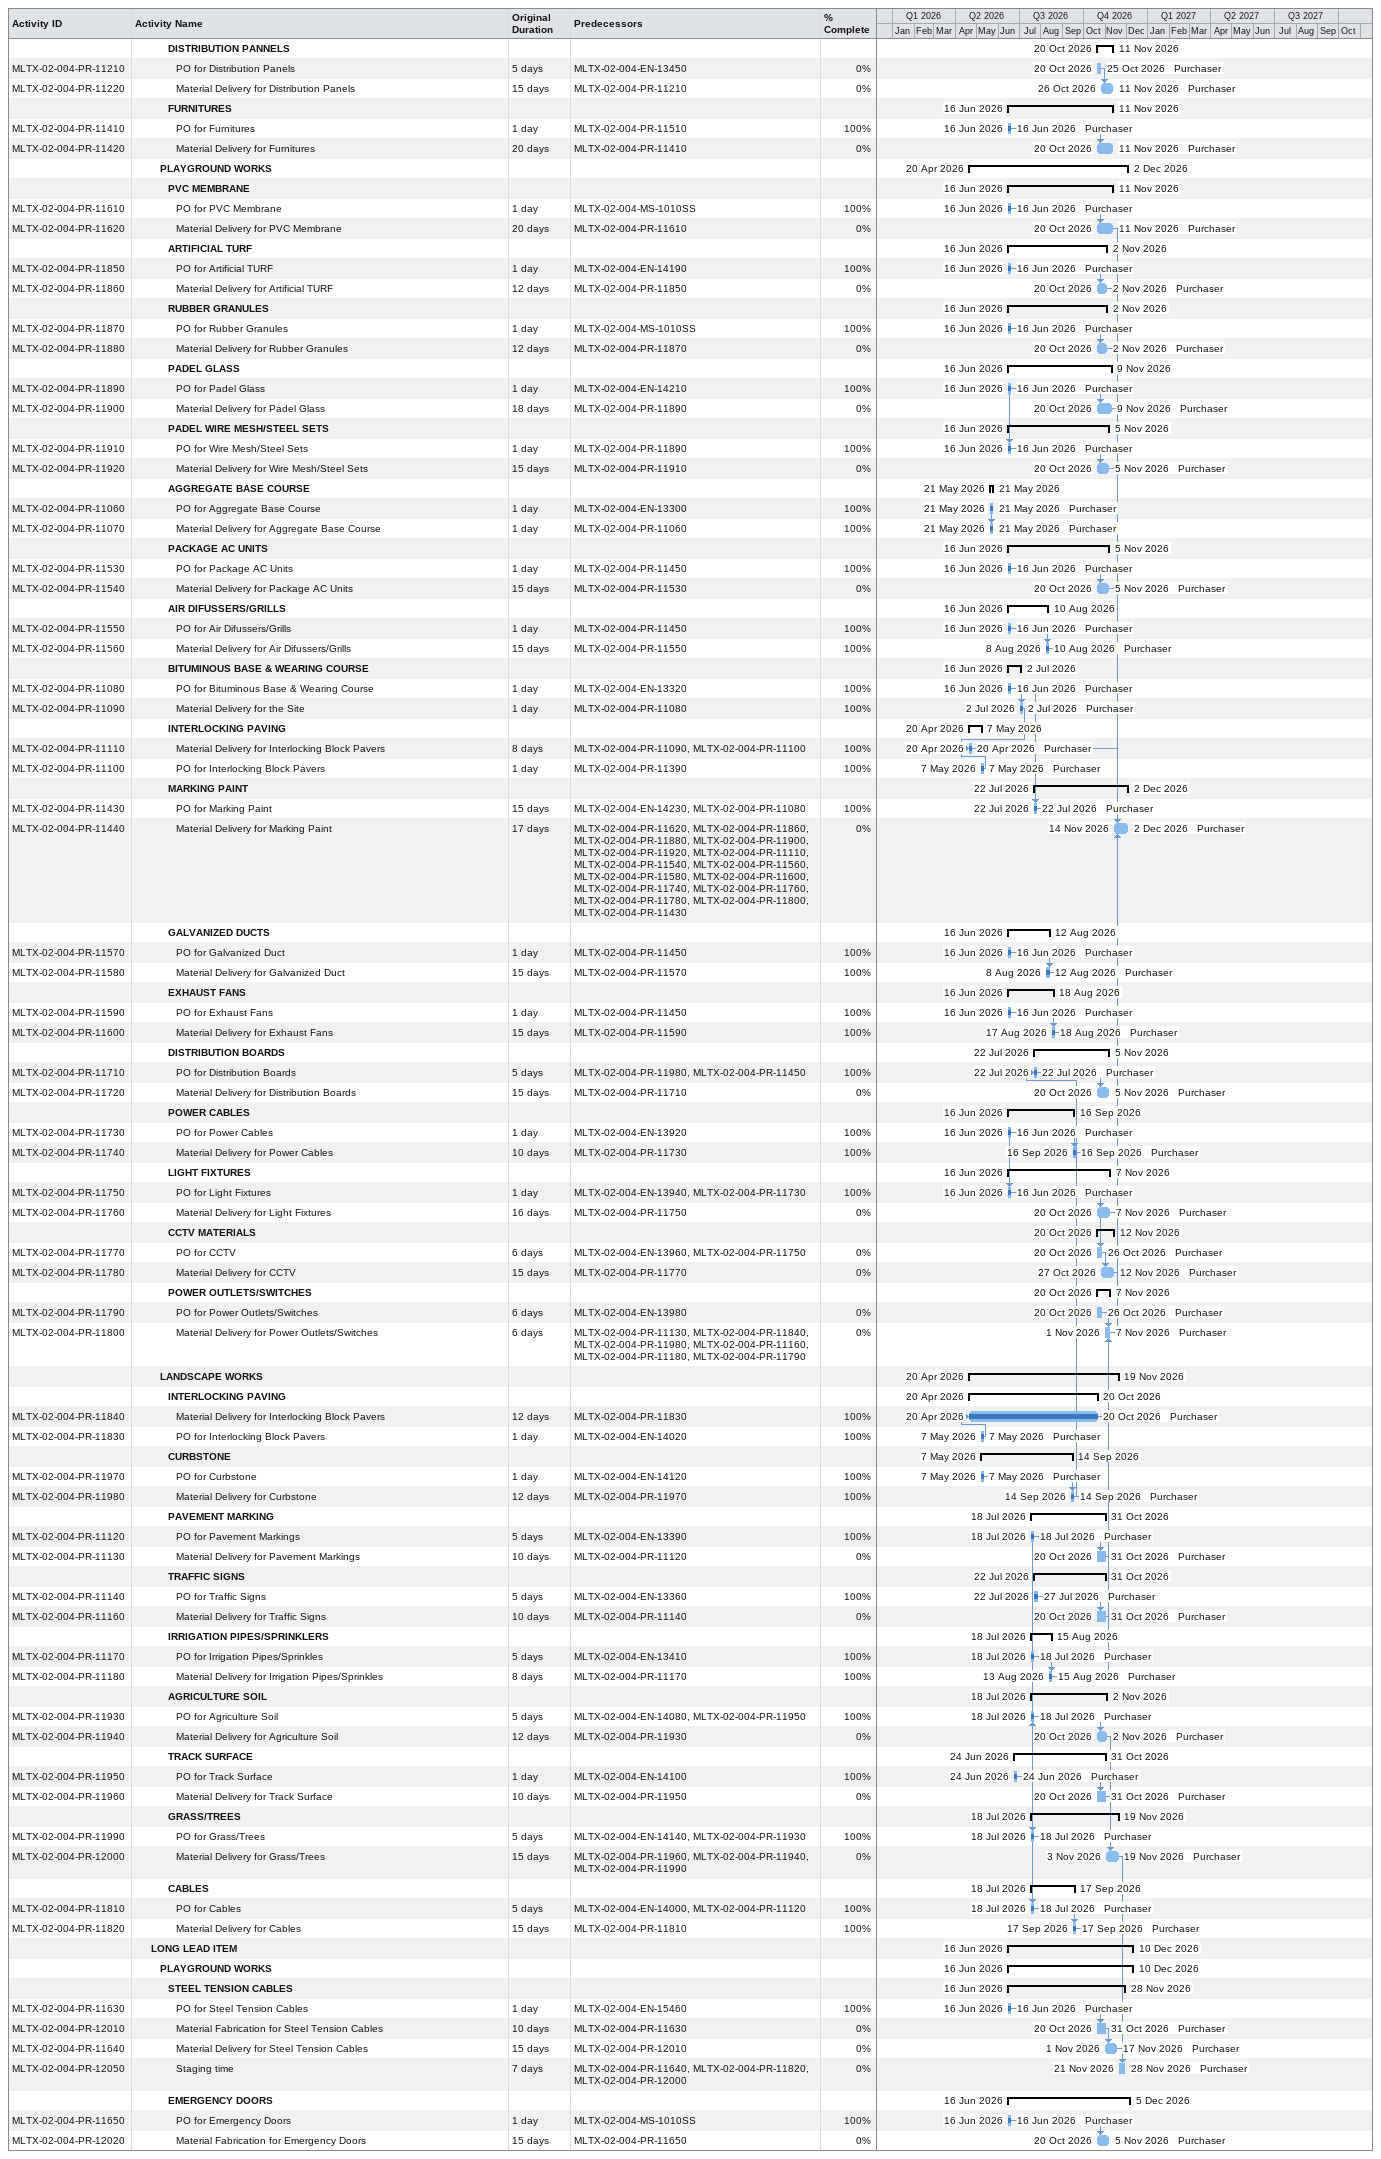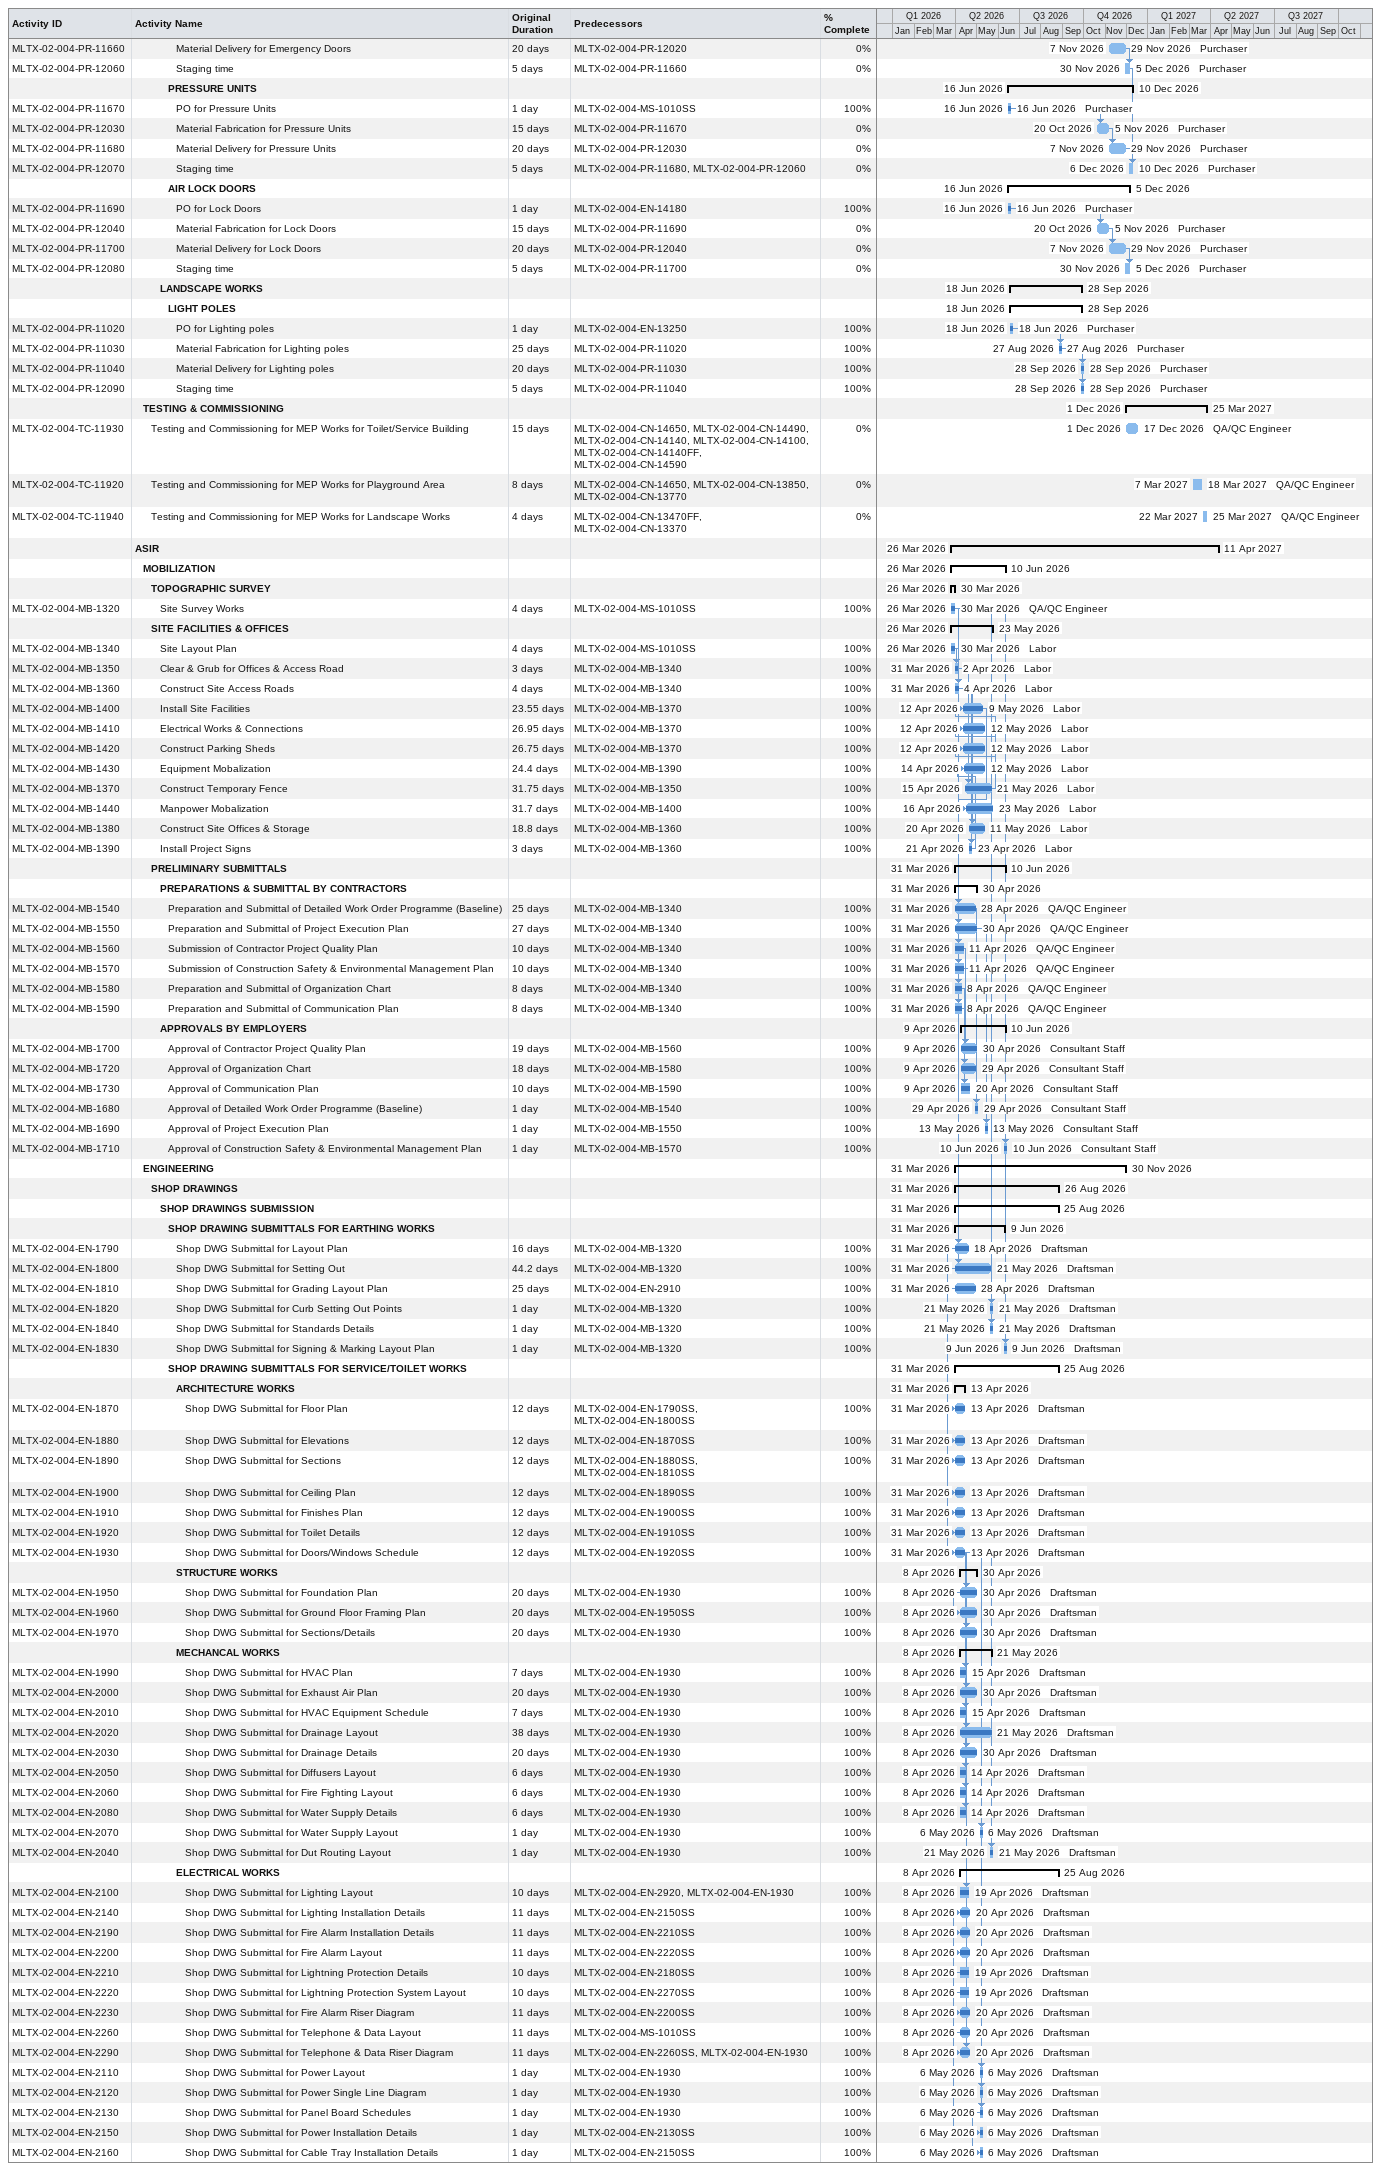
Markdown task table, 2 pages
| ID | Level | Task | Original duration | Start | Finish | Predecessors | Resources | % complete |
|---|---|---|---|---|---|---|---|---|
|  | 5 | **DISTRIBUTION PANNELS** |  | 2026-10-20 | 2026-11-11 |  |  |  |
| MLTX-02-004-PR-11210 | 6 | PO for Distribution Panels | 5d | 2026-10-20 | 2026-10-25 | MLTX-02-004-EN-13450 | Purchaser | 0 |
| MLTX-02-004-PR-11220 | 6 | Material Delivery for Distribution Panels | 15d | 2026-10-26 | 2026-11-11 | MLTX-02-004-PR-11210 | Purchaser | 0 |
|  | 5 | **FURNITURES** |  | 2026-06-16 | 2026-11-11 |  |  |  |
| MLTX-02-004-PR-11410 | 6 | PO for Furnitures | 1d | 2026-06-16 | 2026-06-16 | MLTX-02-004-PR-11510 | Purchaser | 100 |
| MLTX-02-004-PR-11420 | 6 | Material Delivery for Furnitures | 20d | 2026-10-20 | 2026-11-11 | MLTX-02-004-PR-11410 | Purchaser | 0 |
|  | 4 | **PLAYGROUND WORKS** |  | 2026-04-20 | 2026-12-02 |  |  |  |
|  | 5 | **PVC MEMBRANE** |  | 2026-06-16 | 2026-11-11 |  |  |  |
| MLTX-02-004-PR-11610 | 6 | PO for PVC Membrane | 1d | 2026-06-16 | 2026-06-16 | MLTX-02-004-MS-1010SS | Purchaser | 100 |
| MLTX-02-004-PR-11620 | 6 | Material Delivery for PVC Membrane | 20d | 2026-10-20 | 2026-11-11 | MLTX-02-004-PR-11610 | Purchaser | 0 |
|  | 5 | **ARTIFICIAL TURF** |  | 2026-06-16 | 2026-11-02 |  |  |  |
| MLTX-02-004-PR-11850 | 6 | PO for Artificial TURF | 1d | 2026-06-16 | 2026-06-16 | MLTX-02-004-EN-14190 | Purchaser | 100 |
| MLTX-02-004-PR-11860 | 6 | Material Delivery for Artificial TURF | 12d | 2026-10-20 | 2026-11-02 | MLTX-02-004-PR-11850 | Purchaser | 0 |
|  | 5 | **RUBBER GRANULES** |  | 2026-06-16 | 2026-11-02 |  |  |  |
| MLTX-02-004-PR-11870 | 6 | PO for Rubber Granules | 1d | 2026-06-16 | 2026-06-16 | MLTX-02-004-MS-1010SS | Purchaser | 100 |
| MLTX-02-004-PR-11880 | 6 | Material Delivery for Rubber Granules | 12d | 2026-10-20 | 2026-11-02 | MLTX-02-004-PR-11870 | Purchaser | 0 |
|  | 5 | **PADEL GLASS** |  | 2026-06-16 | 2026-11-09 |  |  |  |
| MLTX-02-004-PR-11890 | 6 | PO for Padel Glass | 1d | 2026-06-16 | 2026-06-16 | MLTX-02-004-EN-14210 | Purchaser | 100 |
| MLTX-02-004-PR-11900 | 6 | Material Delivery for Padel Glass | 18d | 2026-10-20 | 2026-11-09 | MLTX-02-004-PR-11890 | Purchaser | 0 |
|  | 5 | **PADEL WIRE MESH/STEEL SETS** |  | 2026-06-16 | 2026-11-05 |  |  |  |
| MLTX-02-004-PR-11910 | 6 | PO for Wire Mesh/Steel Sets | 1d | 2026-06-16 | 2026-06-16 | MLTX-02-004-PR-11890 | Purchaser | 100 |
| MLTX-02-004-PR-11920 | 6 | Material Delivery for Wire Mesh/Steel Sets | 15d | 2026-10-20 | 2026-11-05 | MLTX-02-004-PR-11910 | Purchaser | 0 |
|  | 5 | **AGGREGATE BASE COURSE** |  | 2026-05-21 | 2026-05-21 |  |  |  |
| MLTX-02-004-PR-11060 | 6 | PO for Aggregate Base Course | 1d | 2026-05-21 | 2026-05-21 | MLTX-02-004-EN-13300 | Purchaser | 100 |
| MLTX-02-004-PR-11070 | 6 | Material Delivery for Aggregate Base Course | 1d | 2026-05-21 | 2026-05-21 | MLTX-02-004-PR-11060 | Purchaser | 100 |
|  | 5 | **PACKAGE AC UNITS** |  | 2026-06-16 | 2026-11-05 |  |  |  |
| MLTX-02-004-PR-11530 | 6 | PO for Package AC Units | 1d | 2026-06-16 | 2026-06-16 | MLTX-02-004-PR-11450 | Purchaser | 100 |
| MLTX-02-004-PR-11540 | 6 | Material Delivery for Package AC Units | 15d | 2026-10-20 | 2026-11-05 | MLTX-02-004-PR-11530 | Purchaser | 0 |
|  | 5 | **AIR DIFUSSERS/GRILLS** |  | 2026-06-16 | 2026-08-10 |  |  |  |
| MLTX-02-004-PR-11550 | 6 | PO for Air Difussers/Grills | 1d | 2026-06-16 | 2026-06-16 | MLTX-02-004-PR-11450 | Purchaser | 100 |
| MLTX-02-004-PR-11560 | 6 | Material Delivery for Air Difussers/Grills | 15d | 2026-08-08 | 2026-08-10 | MLTX-02-004-PR-11550 | Purchaser | 100 |
|  | 5 | **BITUMINOUS BASE & WEARING COURSE** |  | 2026-06-16 | 2026-07-02 |  |  |  |
| MLTX-02-004-PR-11080 | 6 | PO for Bituminous Base & Wearing Course | 1d | 2026-06-16 | 2026-06-16 | MLTX-02-004-EN-13320 | Purchaser | 100 |
| MLTX-02-004-PR-11090 | 6 | Material Delivery for the Site | 1d | 2026-07-02 | 2026-07-02 | MLTX-02-004-PR-11080 | Purchaser | 100 |
|  | 5 | **INTERLOCKING PAVING** |  | 2026-04-20 | 2026-05-07 |  |  |  |
| MLTX-02-004-PR-11110 | 6 | Material Delivery for Interlocking Block Pavers | 8d | 2026-04-20 | 2026-04-20 | MLTX-02-004-PR-11090, MLTX-02-004-PR-11100 | Purchaser | 100 |
| MLTX-02-004-PR-11100 | 6 | PO for Interlocking Block Pavers | 1d | 2026-05-07 | 2026-05-07 | MLTX-02-004-PR-11390 | Purchaser | 100 |
|  | 5 | **MARKING PAINT** |  | 2026-07-22 | 2026-12-02 |  |  |  |
| MLTX-02-004-PR-11430 | 6 | PO for Marking Paint | 15d | 2026-07-22 | 2026-07-22 | MLTX-02-004-EN-14230, MLTX-02-004-PR-11080 | Purchaser | 100 |
| MLTX-02-004-PR-11440 | 6 | Material Delivery for Marking Paint | 17d | 2026-11-14 | 2026-12-02 | MLTX-02-004-PR-11620, MLTX-02-004-PR-11860, MLTX-02-004-PR-11880, MLTX-02-004-PR-11900, MLTX-02-004-PR-11920, MLTX-02-004-PR-11110, MLTX-02-004-PR-11540, MLTX-02-004-PR-11560, MLTX-02-004-PR-11580, MLTX-02-004-PR-11600, MLTX-02-004-PR-11740, MLTX-02-004-PR-11760, MLTX-02-004-PR-11780, MLTX-02-004-PR-11800, MLTX-02-004-PR-11430 | Purchaser | 0 |
|  | 5 | **GALVANIZED DUCTS** |  | 2026-06-16 | 2026-08-12 |  |  |  |
| MLTX-02-004-PR-11570 | 6 | PO for Galvanized Duct | 1d | 2026-06-16 | 2026-06-16 | MLTX-02-004-PR-11450 | Purchaser | 100 |
| MLTX-02-004-PR-11580 | 6 | Material Delivery for Galvanized Duct | 15d | 2026-08-08 | 2026-08-12 | MLTX-02-004-PR-11570 | Purchaser | 100 |
|  | 5 | **EXHAUST FANS** |  | 2026-06-16 | 2026-08-18 |  |  |  |
| MLTX-02-004-PR-11590 | 6 | PO for Exhaust Fans | 1d | 2026-06-16 | 2026-06-16 | MLTX-02-004-PR-11450 | Purchaser | 100 |
| MLTX-02-004-PR-11600 | 6 | Material Delivery for Exhaust Fans | 15d | 2026-08-17 | 2026-08-18 | MLTX-02-004-PR-11590 | Purchaser | 100 |
|  | 5 | **DISTRIBUTION BOARDS** |  | 2026-07-22 | 2026-11-05 |  |  |  |
| MLTX-02-004-PR-11710 | 6 | PO for Distribution Boards | 5d | 2026-07-22 | 2026-07-22 | MLTX-02-004-PR-11980, MLTX-02-004-PR-11450 | Purchaser | 100 |
| MLTX-02-004-PR-11720 | 6 | Material Delivery for Distribution Boards | 15d | 2026-10-20 | 2026-11-05 | MLTX-02-004-PR-11710 | Purchaser | 0 |
|  | 5 | **POWER CABLES** |  | 2026-06-16 | 2026-09-16 |  |  |  |
| MLTX-02-004-PR-11730 | 6 | PO for Power Cables | 1d | 2026-06-16 | 2026-06-16 | MLTX-02-004-EN-13920 | Purchaser | 100 |
| MLTX-02-004-PR-11740 | 6 | Material Delivery for Power Cables | 10d | 2026-09-16 | 2026-09-16 | MLTX-02-004-PR-11730 | Purchaser | 100 |
|  | 5 | **LIGHT FIXTURES** |  | 2026-06-16 | 2026-11-07 |  |  |  |
| MLTX-02-004-PR-11750 | 6 | PO for Light Fixtures | 1d | 2026-06-16 | 2026-06-16 | MLTX-02-004-EN-13940, MLTX-02-004-PR-11730 | Purchaser | 100 |
| MLTX-02-004-PR-11760 | 6 | Material Delivery for Light Fixtures | 16d | 2026-10-20 | 2026-11-07 | MLTX-02-004-PR-11750 | Purchaser | 0 |
|  | 5 | **CCTV MATERIALS** |  | 2026-10-20 | 2026-11-12 |  |  |  |
| MLTX-02-004-PR-11770 | 6 | PO for CCTV | 6d | 2026-10-20 | 2026-10-26 | MLTX-02-004-EN-13960, MLTX-02-004-PR-11750 | Purchaser | 0 |
| MLTX-02-004-PR-11780 | 6 | Material Delivery for CCTV | 15d | 2026-10-27 | 2026-11-12 | MLTX-02-004-PR-11770 | Purchaser | 0 |
|  | 5 | **POWER OUTLETS/SWITCHES** |  | 2026-10-20 | 2026-11-07 |  |  |  |
| MLTX-02-004-PR-11790 | 6 | PO for Power Outlets/Switches | 6d | 2026-10-20 | 2026-10-26 | MLTX-02-004-EN-13980 | Purchaser | 0 |
| MLTX-02-004-PR-11800 | 6 | Material Delivery for Power Outlets/Switches | 6d | 2026-11-01 | 2026-11-07 | MLTX-02-004-PR-11130, MLTX-02-004-PR-11840, MLTX-02-004-PR-11980, MLTX-02-004-PR-11160, MLTX-02-004-PR-11180, MLTX-02-004-PR-11790 | Purchaser | 0 |
|  | 4 | **LANDSCAPE WORKS** |  | 2026-04-20 | 2026-11-19 |  |  |  |
|  | 5 | **INTERLOCKING PAVING** |  | 2026-04-20 | 2026-10-20 |  |  |  |
| MLTX-02-004-PR-11840 | 6 | Material Delivery for Interlocking Block Pavers | 12d | 2026-04-20 | 2026-10-20 | MLTX-02-004-PR-11830 | Purchaser | 100 |
| MLTX-02-004-PR-11830 | 6 | PO for Interlocking Block Pavers | 1d | 2026-05-07 | 2026-05-07 | MLTX-02-004-EN-14020 | Purchaser | 100 |
|  | 5 | **CURBSTONE** |  | 2026-05-07 | 2026-09-14 |  |  |  |
| MLTX-02-004-PR-11970 | 6 | PO for Curbstone | 1d | 2026-05-07 | 2026-05-07 | MLTX-02-004-EN-14120 | Purchaser | 100 |
| MLTX-02-004-PR-11980 | 6 | Material Delivery for Curbstone | 12d | 2026-09-14 | 2026-09-14 | MLTX-02-004-PR-11970 | Purchaser | 100 |
|  | 5 | **PAVEMENT MARKING** |  | 2026-07-18 | 2026-10-31 |  |  |  |
| MLTX-02-004-PR-11120 | 6 | PO for Pavement Markings | 5d | 2026-07-18 | 2026-07-18 | MLTX-02-004-EN-13390 | Purchaser | 100 |
| MLTX-02-004-PR-11130 | 6 | Material Delivery for Pavement Markings | 10d | 2026-10-20 | 2026-10-31 | MLTX-02-004-PR-11120 | Purchaser | 0 |
|  | 5 | **TRAFFIC SIGNS** |  | 2026-07-22 | 2026-10-31 |  |  |  |
| MLTX-02-004-PR-11140 | 6 | PO for Traffic Signs | 5d | 2026-07-22 | 2026-07-27 | MLTX-02-004-EN-13360 | Purchaser | 100 |
| MLTX-02-004-PR-11160 | 6 | Material Delivery for Traffic Signs | 10d | 2026-10-20 | 2026-10-31 | MLTX-02-004-PR-11140 | Purchaser | 0 |
|  | 5 | **IRRIGATION PIPES/SPRINKLERS** |  | 2026-07-18 | 2026-08-15 |  |  |  |
| MLTX-02-004-PR-11170 | 6 | PO for Irrigation Pipes/Sprinkles | 5d | 2026-07-18 | 2026-07-18 | MLTX-02-004-EN-13410 | Purchaser | 100 |
| MLTX-02-004-PR-11180 | 6 | Material Delivery for Irrigation Pipes/Sprinkles | 8d | 2026-08-13 | 2026-08-15 | MLTX-02-004-PR-11170 | Purchaser | 100 |
|  | 5 | **AGRICULTURE SOIL** |  | 2026-07-18 | 2026-11-02 |  |  |  |
| MLTX-02-004-PR-11930 | 6 | PO for Agriculture Soil | 5d | 2026-07-18 | 2026-07-18 | MLTX-02-004-EN-14080, MLTX-02-004-PR-11950 | Purchaser | 100 |
| MLTX-02-004-PR-11940 | 6 | Material Delivery for Agriculture Soil | 12d | 2026-10-20 | 2026-11-02 | MLTX-02-004-PR-11930 | Purchaser | 0 |
|  | 5 | **TRACK SURFACE** |  | 2026-06-24 | 2026-10-31 |  |  |  |
| MLTX-02-004-PR-11950 | 6 | PO for Track Surface | 1d | 2026-06-24 | 2026-06-24 | MLTX-02-004-EN-14100 | Purchaser | 100 |
| MLTX-02-004-PR-11960 | 6 | Material Delivery for Track Surface | 10d | 2026-10-20 | 2026-10-31 | MLTX-02-004-PR-11950 | Purchaser | 0 |
|  | 5 | **GRASS/TREES** |  | 2026-07-18 | 2026-11-19 |  |  |  |
| MLTX-02-004-PR-11990 | 6 | PO for Grass/Trees | 5d | 2026-07-18 | 2026-07-18 | MLTX-02-004-EN-14140, MLTX-02-004-PR-11930 | Purchaser | 100 |
| MLTX-02-004-PR-12000 | 6 | Material Delivery for Grass/Trees | 15d | 2026-11-03 | 2026-11-19 | MLTX-02-004-PR-11960, MLTX-02-004-PR-11940, MLTX-02-004-PR-11990 | Purchaser | 0 |
|  | 5 | **CABLES** |  | 2026-07-18 | 2026-09-17 |  |  |  |
| MLTX-02-004-PR-11810 | 6 | PO for Cables | 5d | 2026-07-18 | 2026-07-18 | MLTX-02-004-EN-14000, MLTX-02-004-PR-11120 | Purchaser | 100 |
| MLTX-02-004-PR-11820 | 6 | Material Delivery for Cables | 15d | 2026-09-17 | 2026-09-17 | MLTX-02-004-PR-11810 | Purchaser | 100 |
|  | 3 | **LONG LEAD ITEM** |  | 2026-06-16 | 2026-12-10 |  |  |  |
|  | 4 | **PLAYGROUND WORKS** |  | 2026-06-16 | 2026-12-10 |  |  |  |
|  | 5 | **STEEL TENSION CABLES** |  | 2026-06-16 | 2026-11-28 |  |  |  |
| MLTX-02-004-PR-11630 | 6 | PO for Steel Tension Cables | 1d | 2026-06-16 | 2026-06-16 | MLTX-02-004-EN-15460 | Purchaser | 100 |
| MLTX-02-004-PR-12010 | 6 | Material Fabrication for Steel Tension Cables | 10d | 2026-10-20 | 2026-10-31 | MLTX-02-004-PR-11630 | Purchaser | 0 |
| MLTX-02-004-PR-11640 | 6 | Material Delivery for Steel Tension Cables | 15d | 2026-11-01 | 2026-11-17 | MLTX-02-004-PR-12010 | Purchaser | 0 |
| MLTX-02-004-PR-12050 | 6 | Staging time | 7d | 2026-11-21 | 2026-11-28 | MLTX-02-004-PR-11640, MLTX-02-004-PR-11820, MLTX-02-004-PR-12000 | Purchaser | 0 |
|  | 5 | **EMERGENCY DOORS** |  | 2026-06-16 | 2026-12-05 |  |  |  |
| MLTX-02-004-PR-11650 | 6 | PO for Emergency Doors | 1d | 2026-06-16 | 2026-06-16 | MLTX-02-004-MS-1010SS | Purchaser | 100 |
| MLTX-02-004-PR-12020 | 6 | Material Fabrication for Emergency Doors | 15d | 2026-10-20 | 2026-11-05 | MLTX-02-004-PR-11650 | Purchaser | 0 |
| MLTX-02-004-PR-11660 | 6 | Material Delivery for Emergency Doors | 20d | 2026-11-07 | 2026-11-29 | MLTX-02-004-PR-12020 | Purchaser | 0 |
| MLTX-02-004-PR-12060 | 6 | Staging time | 5d | 2026-11-30 | 2026-12-05 | MLTX-02-004-PR-11660 | Purchaser | 0 |
|  | 5 | **PRESSURE UNITS** |  | 2026-06-16 | 2026-12-10 |  |  |  |
| MLTX-02-004-PR-11670 | 6 | PO for Pressure Units | 1d | 2026-06-16 | 2026-06-16 | MLTX-02-004-MS-1010SS | Purchaser | 100 |
| MLTX-02-004-PR-12030 | 6 | Material Fabrication for Pressure Units | 15d | 2026-10-20 | 2026-11-05 | MLTX-02-004-PR-11670 | Purchaser | 0 |
| MLTX-02-004-PR-11680 | 6 | Material Delivery for Pressure Units | 20d | 2026-11-07 | 2026-11-29 | MLTX-02-004-PR-12030 | Purchaser | 0 |
| MLTX-02-004-PR-12070 | 6 | Staging time | 5d | 2026-12-06 | 2026-12-10 | MLTX-02-004-PR-11680, MLTX-02-004-PR-12060 | Purchaser | 0 |
|  | 5 | **AIR LOCK DOORS** |  | 2026-06-16 | 2026-12-05 |  |  |  |
| MLTX-02-004-PR-11690 | 6 | PO for Lock Doors | 1d | 2026-06-16 | 2026-06-16 | MLTX-02-004-EN-14180 | Purchaser | 100 |
| MLTX-02-004-PR-12040 | 6 | Material Fabrication for Lock Doors | 15d | 2026-10-20 | 2026-11-05 | MLTX-02-004-PR-11690 | Purchaser | 0 |
| MLTX-02-004-PR-11700 | 6 | Material Delivery for Lock Doors | 20d | 2026-11-07 | 2026-11-29 | MLTX-02-004-PR-12040 | Purchaser | 0 |
| MLTX-02-004-PR-12080 | 6 | Staging time | 5d | 2026-11-30 | 2026-12-05 | MLTX-02-004-PR-11700 | Purchaser | 0 |
|  | 4 | **LANDSCAPE WORKS** |  | 2026-06-18 | 2026-09-28 |  |  |  |
|  | 5 | **LIGHT POLES** |  | 2026-06-18 | 2026-09-28 |  |  |  |
| MLTX-02-004-PR-11020 | 6 | PO for Lighting poles | 1d | 2026-06-18 | 2026-06-18 | MLTX-02-004-EN-13250 | Purchaser | 100 |
| MLTX-02-004-PR-11030 | 6 | Material Fabrication for Lighting poles | 25d | 2026-08-27 | 2026-08-27 | MLTX-02-004-PR-11020 | Purchaser | 100 |
| MLTX-02-004-PR-11040 | 6 | Material Delivery for Lighting poles | 20d | 2026-09-28 | 2026-09-28 | MLTX-02-004-PR-11030 | Purchaser | 100 |
| MLTX-02-004-PR-12090 | 6 | Staging time | 5d | 2026-09-28 | 2026-09-28 | MLTX-02-004-PR-11040 | Purchaser | 100 |
|  | 2 | **TESTING & COMMISSIONING** |  | 2026-12-01 | 2027-03-25 |  |  |  |
| MLTX-02-004-TC-11930 | 3 | Testing and Commissioning for MEP Works for Toilet/Service Building | 15d | 2026-12-01 | 2026-12-17 | MLTX-02-004-CN-14650, MLTX-02-004-CN-14490, MLTX-02-004-CN-14140, MLTX-02-004-CN-14100, MLTX-02-004-CN-14140FF, MLTX-02-004-CN-14590 | QA/QC Engineer | 0 |
| MLTX-02-004-TC-11920 | 3 | Testing and Commissioning for MEP Works for Playground Area | 8d | 2027-03-07 | 2027-03-18 | MLTX-02-004-CN-14650, MLTX-02-004-CN-13850, MLTX-02-004-CN-13770 | QA/QC Engineer | 0 |
| MLTX-02-004-TC-11940 | 3 | Testing and Commissioning for MEP Works for Landscape Works | 4d | 2027-03-22 | 2027-03-25 | MLTX-02-004-CN-13470FF, MLTX-02-004-CN-13370 | QA/QC Engineer | 0 |
|  | 1 | **ASIR** |  | 2026-03-26 | 2027-04-11 |  |  |  |
|  | 2 | **MOBILIZATION** |  | 2026-03-26 | 2026-06-10 |  |  |  |
|  | 3 | **TOPOGRAPHIC SURVEY** |  | 2026-03-26 | 2026-03-30 |  |  |  |
| MLTX-02-004-MB-1320 | 4 | Site Survey Works | 4d | 2026-03-26 | 2026-03-30 | MLTX-02-004-MS-1010SS | QA/QC Engineer | 100 |
|  | 3 | **SITE FACILITIES & OFFICES** |  | 2026-03-26 | 2026-05-23 |  |  |  |
| MLTX-02-004-MB-1340 | 4 | Site Layout Plan | 4d | 2026-03-26 | 2026-03-30 | MLTX-02-004-MS-1010SS | Labor | 100 |
| MLTX-02-004-MB-1350 | 4 | Clear & Grub for Offices & Access Road | 3d | 2026-03-31 | 2026-04-02 | MLTX-02-004-MB-1340 | Labor | 100 |
| MLTX-02-004-MB-1360 | 4 | Construct Site Access Roads | 4d | 2026-03-31 | 2026-04-04 | MLTX-02-004-MB-1340 | Labor | 100 |
| MLTX-02-004-MB-1400 | 4 | Install Site Facilities | 23.55d | 2026-04-12 | 2026-05-09 | MLTX-02-004-MB-1370 | Labor | 100 |
| MLTX-02-004-MB-1410 | 4 | Electrical Works & Connections | 26.95d | 2026-04-12 | 2026-05-12 | MLTX-02-004-MB-1370 | Labor | 100 |
| MLTX-02-004-MB-1420 | 4 | Construct Parking Sheds | 26.75d | 2026-04-12 | 2026-05-12 | MLTX-02-004-MB-1370 | Labor | 100 |
| MLTX-02-004-MB-1430 | 4 | Equipment Mobalization | 24.4d | 2026-04-14 | 2026-05-12 | MLTX-02-004-MB-1390 | Labor | 100 |
| MLTX-02-004-MB-1370 | 4 | Construct Temporary Fence | 31.75d | 2026-04-15 | 2026-05-21 | MLTX-02-004-MB-1350 | Labor | 100 |
| MLTX-02-004-MB-1440 | 4 | Manpower Mobalization | 31.7d | 2026-04-16 | 2026-05-23 | MLTX-02-004-MB-1400 | Labor | 100 |
| MLTX-02-004-MB-1380 | 4 | Construct Site Offices & Storage | 18.8d | 2026-04-20 | 2026-05-11 | MLTX-02-004-MB-1360 | Labor | 100 |
| MLTX-02-004-MB-1390 | 4 | Install Project Signs | 3d | 2026-04-21 | 2026-04-23 | MLTX-02-004-MB-1360 | Labor | 100 |
|  | 3 | **PRELIMINARY SUBMITTALS** |  | 2026-03-31 | 2026-06-10 |  |  |  |
|  | 4 | **PREPARATIONS & SUBMITTAL BY CONTRACTORS** |  | 2026-03-31 | 2026-04-30 |  |  |  |
| MLTX-02-004-MB-1540 | 5 | Preparation and Submittal of Detailed Work Order Programme (Baseline) | 25d | 2026-03-31 | 2026-04-28 | MLTX-02-004-MB-1340 | QA/QC Engineer | 100 |
| MLTX-02-004-MB-1550 | 5 | Preparation and Submittal of Project Execution Plan | 27d | 2026-03-31 | 2026-04-30 | MLTX-02-004-MB-1340 | QA/QC Engineer | 100 |
| MLTX-02-004-MB-1560 | 5 | Submission of Contractor Project Quality Plan | 10d | 2026-03-31 | 2026-04-11 | MLTX-02-004-MB-1340 | QA/QC Engineer | 100 |
| MLTX-02-004-MB-1570 | 5 | Submission of Construction Safety & Environmental Management Plan | 10d | 2026-03-31 | 2026-04-11 | MLTX-02-004-MB-1340 | QA/QC Engineer | 100 |
| MLTX-02-004-MB-1580 | 5 | Preparation and Submittal of Organization Chart | 8d | 2026-03-31 | 2026-04-08 | MLTX-02-004-MB-1340 | QA/QC Engineer | 100 |
| MLTX-02-004-MB-1590 | 5 | Preparation and Submittal of Communication Plan | 8d | 2026-03-31 | 2026-04-08 | MLTX-02-004-MB-1340 | QA/QC Engineer | 100 |
|  | 4 | **APPROVALS BY EMPLOYERS** |  | 2026-04-09 | 2026-06-10 |  |  |  |
| MLTX-02-004-MB-1700 | 5 | Approval of Contractor Project Quality Plan | 19d | 2026-04-09 | 2026-04-30 | MLTX-02-004-MB-1560 | Consultant Staff | 100 |
| MLTX-02-004-MB-1720 | 5 | Approval of Organization Chart | 18d | 2026-04-09 | 2026-04-29 | MLTX-02-004-MB-1580 | Consultant Staff | 100 |
| MLTX-02-004-MB-1730 | 5 | Approval of Communication Plan | 10d | 2026-04-09 | 2026-04-20 | MLTX-02-004-MB-1590 | Consultant Staff | 100 |
| MLTX-02-004-MB-1680 | 5 | Approval of Detailed Work Order Programme (Baseline) | 1d | 2026-04-29 | 2026-04-29 | MLTX-02-004-MB-1540 | Consultant Staff | 100 |
| MLTX-02-004-MB-1690 | 5 | Approval of Project Execution Plan | 1d | 2026-05-13 | 2026-05-13 | MLTX-02-004-MB-1550 | Consultant Staff | 100 |
| MLTX-02-004-MB-1710 | 5 | Approval of Construction Safety & Environmental Management Plan | 1d | 2026-06-10 | 2026-06-10 | MLTX-02-004-MB-1570 | Consultant Staff | 100 |
|  | 2 | **ENGINEERING** |  | 2026-03-31 | 2026-11-30 |  |  |  |
|  | 3 | **SHOP DRAWINGS** |  | 2026-03-31 | 2026-08-26 |  |  |  |
|  | 4 | **SHOP DRAWINGS SUBMISSION** |  | 2026-03-31 | 2026-08-25 |  |  |  |
|  | 5 | **SHOP DRAWING SUBMITTALS FOR EARTHING WORKS** |  | 2026-03-31 | 2026-06-09 |  |  |  |
| MLTX-02-004-EN-1790 | 6 | Shop DWG Submittal for Layout Plan | 16d | 2026-03-31 | 2026-04-18 | MLTX-02-004-MB-1320 | Draftsman | 100 |
| MLTX-02-004-EN-1800 | 6 | Shop DWG Submittal for Setting Out | 44.2d | 2026-03-31 | 2026-05-21 | MLTX-02-004-MB-1320 | Draftsman | 100 |
| MLTX-02-004-EN-1810 | 6 | Shop DWG Submittal for Grading Layout Plan | 25d | 2026-03-31 | 2026-04-28 | MLTX-02-004-EN-2910 | Draftsman | 100 |
| MLTX-02-004-EN-1820 | 6 | Shop DWG Submittal for Curb Setting Out Points | 1d | 2026-05-21 | 2026-05-21 | MLTX-02-004-MB-1320 | Draftsman | 100 |
| MLTX-02-004-EN-1840 | 6 | Shop DWG Submittal for Standards Details | 1d | 2026-05-21 | 2026-05-21 | MLTX-02-004-MB-1320 | Draftsman | 100 |
| MLTX-02-004-EN-1830 | 6 | Shop DWG Submittal for Signing & Marking Layout Plan | 1d | 2026-06-09 | 2026-06-09 | MLTX-02-004-MB-1320 | Draftsman | 100 |
|  | 5 | **SHOP DRAWING SUBMITTALS FOR SERVICE/TOILET WORKS** |  | 2026-03-31 | 2026-08-25 |  |  |  |
|  | 6 | **ARCHITECTURE WORKS** |  | 2026-03-31 | 2026-04-13 |  |  |  |
| MLTX-02-004-EN-1870 | 7 | Shop DWG Submittal for Floor Plan | 12d | 2026-03-31 | 2026-04-13 | MLTX-02-004-EN-1790SS, MLTX-02-004-EN-1800SS | Draftsman | 100 |
| MLTX-02-004-EN-1880 | 7 | Shop DWG Submittal for Elevations | 12d | 2026-03-31 | 2026-04-13 | MLTX-02-004-EN-1870SS | Draftsman | 100 |
| MLTX-02-004-EN-1890 | 7 | Shop DWG Submittal for Sections | 12d | 2026-03-31 | 2026-04-13 | MLTX-02-004-EN-1880SS, MLTX-02-004-EN-1810SS | Draftsman | 100 |
| MLTX-02-004-EN-1900 | 7 | Shop DWG Submittal for Ceiling Plan | 12d | 2026-03-31 | 2026-04-13 | MLTX-02-004-EN-1890SS | Draftsman | 100 |
| MLTX-02-004-EN-1910 | 7 | Shop DWG Submittal for Finishes Plan | 12d | 2026-03-31 | 2026-04-13 | MLTX-02-004-EN-1900SS | Draftsman | 100 |
| MLTX-02-004-EN-1920 | 7 | Shop DWG Submittal for Toilet Details | 12d | 2026-03-31 | 2026-04-13 | MLTX-02-004-EN-1910SS | Draftsman | 100 |
| MLTX-02-004-EN-1930 | 7 | Shop DWG Submittal for Doors/Windows Schedule | 12d | 2026-03-31 | 2026-04-13 | MLTX-02-004-EN-1920SS | Draftsman | 100 |
|  | 6 | **STRUCTURE WORKS** |  | 2026-04-08 | 2026-04-30 |  |  |  |
| MLTX-02-004-EN-1950 | 7 | Shop DWG Submittal for Foundation Plan | 20d | 2026-04-08 | 2026-04-30 | MLTX-02-004-EN-1930 | Draftsman | 100 |
| MLTX-02-004-EN-1960 | 7 | Shop DWG Submittal for Ground Floor Framing Plan | 20d | 2026-04-08 | 2026-04-30 | MLTX-02-004-EN-1950SS | Draftsman | 100 |
| MLTX-02-004-EN-1970 | 7 | Shop DWG Submittal for Sections/Details | 20d | 2026-04-08 | 2026-04-30 | MLTX-02-004-EN-1930 | Draftsman | 100 |
|  | 6 | **MECHANCAL WORKS** |  | 2026-04-08 | 2026-05-21 |  |  |  |
| MLTX-02-004-EN-1990 | 7 | Shop DWG Submittal for HVAC Plan | 7d | 2026-04-08 | 2026-04-15 | MLTX-02-004-EN-1930 | Draftsman | 100 |
| MLTX-02-004-EN-2000 | 7 | Shop DWG Submittal for Exhaust Air Plan | 20d | 2026-04-08 | 2026-04-30 | MLTX-02-004-EN-1930 | Draftsman | 100 |
| MLTX-02-004-EN-2010 | 7 | Shop DWG Submittal for HVAC Equipment Schedule | 7d | 2026-04-08 | 2026-04-15 | MLTX-02-004-EN-1930 | Draftsman | 100 |
| MLTX-02-004-EN-2020 | 7 | Shop DWG Submittal for Drainage Layout | 38d | 2026-04-08 | 2026-05-21 | MLTX-02-004-EN-1930 | Draftsman | 100 |
| MLTX-02-004-EN-2030 | 7 | Shop DWG Submittal for Drainage Details | 20d | 2026-04-08 | 2026-04-30 | MLTX-02-004-EN-1930 | Draftsman | 100 |
| MLTX-02-004-EN-2050 | 7 | Shop DWG Submittal for Diffusers Layout | 6d | 2026-04-08 | 2026-04-14 | MLTX-02-004-EN-1930 | Draftsman | 100 |
| MLTX-02-004-EN-2060 | 7 | Shop DWG Submittal for Fire Fighting Layout | 6d | 2026-04-08 | 2026-04-14 | MLTX-02-004-EN-1930 | Draftsman | 100 |
| MLTX-02-004-EN-2080 | 7 | Shop DWG Submittal for Water Supply Details | 6d | 2026-04-08 | 2026-04-14 | MLTX-02-004-EN-1930 | Draftsman | 100 |
| MLTX-02-004-EN-2070 | 7 | Shop DWG Submittal for Water Supply Layout | 1d | 2026-05-06 | 2026-05-06 | MLTX-02-004-EN-1930 | Draftsman | 100 |
| MLTX-02-004-EN-2040 | 7 | Shop DWG Submittal for Dut Routing Layout | 1d | 2026-05-21 | 2026-05-21 | MLTX-02-004-EN-1930 | Draftsman | 100 |
|  | 6 | **ELECTRICAL WORKS** |  | 2026-04-08 | 2026-08-25 |  |  |  |
| MLTX-02-004-EN-2100 | 7 | Shop DWG Submittal for Lighting Layout | 10d | 2026-04-08 | 2026-04-19 | MLTX-02-004-EN-2920, MLTX-02-004-EN-1930 | Draftsman | 100 |
| MLTX-02-004-EN-2140 | 7 | Shop DWG Submittal for Lighting Installation Details | 11d | 2026-04-08 | 2026-04-20 | MLTX-02-004-EN-2150SS | Draftsman | 100 |
| MLTX-02-004-EN-2190 | 7 | Shop DWG Submittal for Fire Alarm Installation Details | 11d | 2026-04-08 | 2026-04-20 | MLTX-02-004-EN-2210SS | Draftsman | 100 |
| MLTX-02-004-EN-2200 | 7 | Shop DWG Submittal for Fire Alarm Layout | 11d | 2026-04-08 | 2026-04-20 | MLTX-02-004-EN-2220SS | Draftsman | 100 |
| MLTX-02-004-EN-2210 | 7 | Shop DWG Submittal for Lightning Protection Details | 10d | 2026-04-08 | 2026-04-19 | MLTX-02-004-EN-2180SS | Draftsman | 100 |
| MLTX-02-004-EN-2220 | 7 | Shop DWG Submittal for Lightning Protection System Layout | 10d | 2026-04-08 | 2026-04-19 | MLTX-02-004-EN-2270SS | Draftsman | 100 |
| MLTX-02-004-EN-2230 | 7 | Shop DWG Submittal for Fire Alarm Riser Diagram | 11d | 2026-04-08 | 2026-04-20 | MLTX-02-004-EN-2200SS | Draftsman | 100 |
| MLTX-02-004-EN-2260 | 7 | Shop DWG Submittal for Telephone & Data Layout | 11d | 2026-04-08 | 2026-04-20 | MLTX-02-004-MS-1010SS | Draftsman | 100 |
| MLTX-02-004-EN-2290 | 7 | Shop DWG Submittal for Telephone & Data Riser Diagram | 11d | 2026-04-08 | 2026-04-20 | MLTX-02-004-EN-2260SS, MLTX-02-004-EN-1930 | Draftsman | 100 |
| MLTX-02-004-EN-2110 | 7 | Shop DWG Submittal for Power Layout | 1d | 2026-05-06 | 2026-05-06 | MLTX-02-004-EN-1930 | Draftsman | 100 |
| MLTX-02-004-EN-2120 | 7 | Shop DWG Submittal for Power Single Line Diagram | 1d | 2026-05-06 | 2026-05-06 | MLTX-02-004-EN-1930 | Draftsman | 100 |
| MLTX-02-004-EN-2130 | 7 | Shop DWG Submittal for Panel Board Schedules | 1d | 2026-05-06 | 2026-05-06 | MLTX-02-004-EN-1930 | Draftsman | 100 |
| MLTX-02-004-EN-2150 | 7 | Shop DWG Submittal for Power Installation Details | 1d | 2026-05-06 | 2026-05-06 | MLTX-02-004-EN-2130SS | Draftsman | 100 |
| MLTX-02-004-EN-2160 | 7 | Shop DWG Submittal for Cable Tray Installation Details | 1d | 2026-05-06 | 2026-05-06 | MLTX-02-004-EN-2150SS | Draftsman | 100 |
